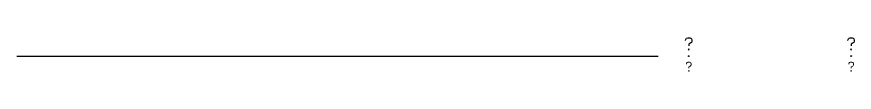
# Model space of a CAD drawing. Header units: inches. Extents: x 142 to 3314, y 124 to 2666.
# Drawn here: x 2695 to 3314, y 1405 to 1430 of the extents above; entities that cross this region are included whole.
import ezdxf
from ezdxf.enums import TextEntityAlignment as Align

# ---------------------------------------------------------------- set-up
doc = ezdxf.new("R2010")
doc.units = ezdxf.units.IN
doc.header["$LTSCALE"] = 0.5
doc.header["$MEASUREMENT"] = 0
doc.layers.add('A-Elev-Iden', color=151, linetype='Continuous', lineweight=25)
doc.layers.add('A-Sect-Iden', color=191, linetype='Continuous', lineweight=25)
doc.styles.add('RomanS', font='romans.shx')

# ---------------------------------------------------------------- blocks, each defined once
blk = doc.blocks.new('Anno_Elevation_A2')
at = {"color": 0, "linetype": 'ByBlock', "lineweight": -2}
blk.add_line((2.5, 0), (-2.5, 0), dxfattribs=at)
blk.add_circle((0, 0), 2.5, dxfattribs=at)
at = {"color": 0, "linetype": 'ByBlock', "lineweight": -2, "style": 'RomanS'}
blk.add_attdef('NUMBER', text='', height=1, dxfattribs=at).set_placement((0, 0.5), align=Align.CENTER)
blk.add_attdef('SHEET', text='', height=0.75, dxfattribs=at).set_placement((0, -0.5), align=Align.TOP_CENTER)
blk = doc.blocks.new('Anno_Arrow_A2')
at = {"linetype": 'ByBlock', "lineweight": -2}
h = blk.add_hatch(color=0, dxfattribs=at)
h.paths.add_polyline_path([(-1.8, 1.8), (-3.5, 0), (-2.5, 0, -0.198912)])
h.paths.add_polyline_path([(0, 3.5), (-1.8, 1.8, -0.414214), (1.8, 1.8)])
h.paths.add_polyline_path([(2.4, 1.2), (2.2, 1.1, -0.114349), (2.5, 0), (3.5, 0)])
h.paths.add_polyline_path([(1.8, 1.8, -0.082683), (2.2, 1.1), (2.4, 1.2)])
at = {"color": 0, "linetype": 'ByBlock', "lineweight": -2}
blk.add_lwpolyline([(-2.5, 0), (-3.5, 0), (0, 3.5), (3.5, 0), (2.5, 0)], dxfattribs=at)
blk = doc.blocks.new('Anno_Section_A2')
at = {"color": 0, "linetype": 'ByBlock', "lineweight": -2}
blk.add_line((2.5, 0), (-2.5, 0), dxfattribs=at)
blk.add_circle((0, 0), 2.5, dxfattribs=at)
at = {"color": 0, "linetype": 'ByBlock', "lineweight": -2, "style": 'RomanS'}
blk.add_attdef('NUMBER', text='', height=1, dxfattribs=at).set_placement((0, 0.5), align=Align.CENTER)
blk.add_attdef('SHEET', text='', height=0.75, dxfattribs=at).set_placement((0, -0.5), align=Align.TOP_CENTER)

msp = doc.modelspace()

# ---------------------------------------------------------------- linework, layer by layer
at = {"layer": 'A-Sect-Iden'}
msp.add_lwpolyline([(2695.4375, 1416), (3169.5, 1416)], dxfattribs=at)

# ---------------------------------------------------------------- block references
at = {"layer": 'A-Elev-Iden'}
ref = msp.add_blockref('Anno_Elevation_A2', (3312, 1416), dxfattribs=dict(at, xscale=0.09375, yscale=0.09375, zscale=0.09375))
ref.add_attrib('SHEET', '?', dxfattribs={"layer": '0', "color": 0, "linetype": 'ByBlock', "lineweight": -2, "height": 6.75, "style": 'RomanS'}).set_placement((3312, 1411.5), align=Align.TOP_CENTER)
ref.add_attrib('NUMBER', '?', dxfattribs={"layer": '0', "color": 0, "linetype": 'ByBlock', "lineweight": -2, "height": 9, "style": 'RomanS'}).set_placement((3312, 1420.5), align=Align.CENTER)
at = {"layer": 'A-Elev-Iden', "xscale": 0.09375, "yscale": 0.09375, "zscale": 0.09375, "rotation": 89.99999999999999}
msp.add_blockref('Anno_Arrow_A2', (3312, 1416), dxfattribs=at)
at = {"layer": 'A-Sect-Iden'}
ref = msp.add_blockref('Anno_Section_A2', (3192, 1416), dxfattribs=dict(at, xscale=0.09375, yscale=0.09375, zscale=0.09375))
ref.add_attrib('SHEET', '?', dxfattribs={"layer": '0', "color": 0, "linetype": 'ByBlock', "lineweight": -2, "height": 6.75, "style": 'RomanS'}).set_placement((3192, 1411.5), align=Align.TOP_CENTER)
ref.add_attrib('NUMBER', '?', dxfattribs={"layer": '0', "color": 0, "linetype": 'ByBlock', "lineweight": -2, "height": 9, "style": 'RomanS'}).set_placement((3192, 1420.5), align=Align.CENTER)
at = {"layer": 'A-Sect-Iden', "xscale": 0.09375, "yscale": 0.09375, "zscale": 0.09375, "rotation": 180}
msp.add_blockref('Anno_Arrow_A2', (3192, 1416), dxfattribs=at)

doc.saveas('drawing.dxf')
